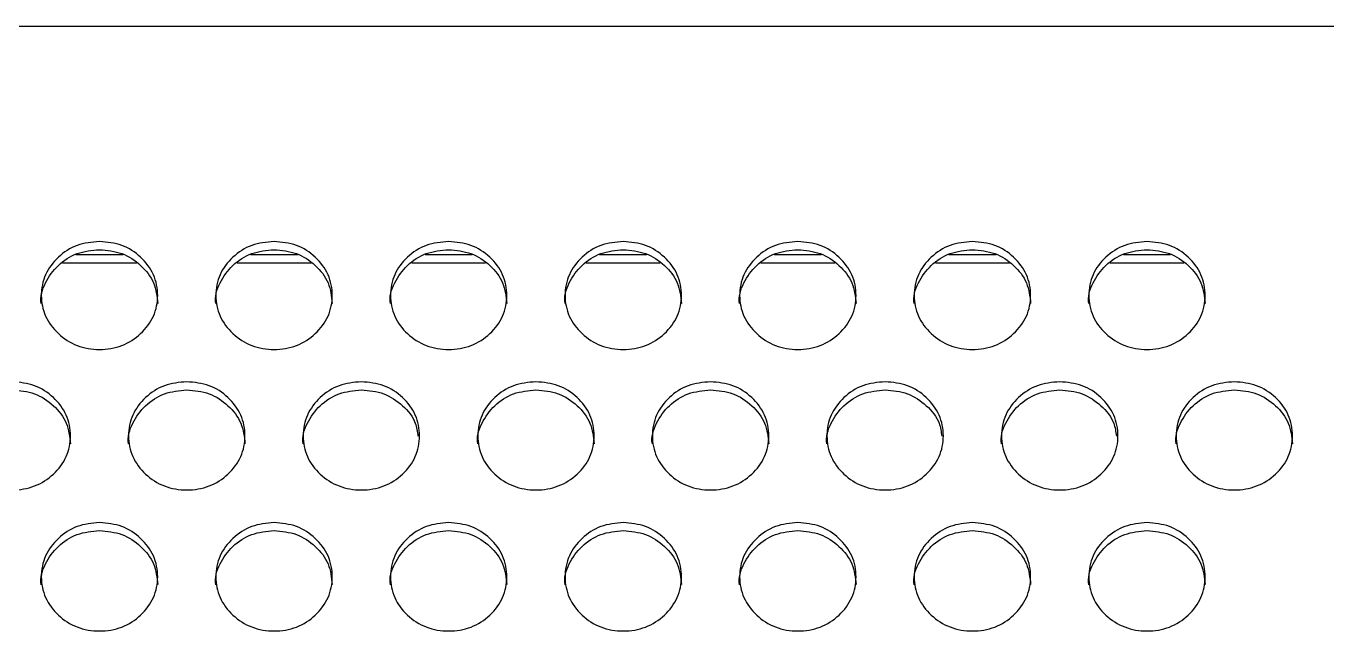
# Model space of a CAD drawing. Header units: millimetres. Extents: x 0.6 to 29.2, y 0.5 to 20.5.
# Drawn here: x 13.061 to 13.657, y 12.39 to 12.667 of the extents above; entities that cross this region are included whole.
import ezdxf

# ---------------------------------------------------------------- set-up
doc = ezdxf.new("R2010")
doc.units = ezdxf.units.MM

msp = doc.modelspace()

# ---------------------------------------------------------------- linework, layer by layer
for p, q in [((10.90135, 12.6673), (13.90135, 12.6673)), ((13.08387, 12.56267), (13.10551, 12.56267)), ((13.16387, 12.56267), (13.18551, 12.56267)), ((13.24387, 12.56267), (13.26551, 12.56267)), ((13.32387, 12.56267), (13.34551, 12.56267)), ((13.40387, 12.56267), (13.42551, 12.56267)), ((13.48387, 12.56267), (13.50551, 12.56267)), ((13.56387, 12.56267), (13.58551, 12.56267)), ((13.07776, 12.55883), (13.11161, 12.55883)), ((13.15776, 12.55883), (13.19161, 12.55883)), ((13.23776, 12.55883), (13.27161, 12.55883)), ((13.31776, 12.55883), (13.35161, 12.55883)), ((13.39776, 12.55883), (13.43161, 12.55883)), ((13.47776, 12.55883), (13.51161, 12.55883)), ((13.55776, 12.55883), (13.59161, 12.55883))]:
    msp.add_line(p, q)
for points, knots in [([(13.09468, 12.56861), (13.09819, 12.56828), (13.10521, 12.56763), (13.11397, 12.56174), (13.12011, 12.55367), (13.12197, 12.54389), (13.12011, 12.53413), (13.11398, 12.52599), (13.10522, 12.5203), (13.09468, 12.51857), (13.08415, 12.5203), (13.07538, 12.526), (13.06926, 12.53413), (13.0674, 12.54389), (13.06926, 12.55367), (13.07539, 12.56174), (13.08415, 12.56761), (13.09117, 12.56828), (13.09468, 12.56861)], [0, 0, 0, 0, 0.062436, 0.124971, 0.187528, 0.249979, 0.312539, 0.374983, 0.437547, 0.499992, 0.562543, 0.624996, 0.687552, 0.750003, 0.812562, 0.875009, 0.937471, 1, 1, 1, 1]), ([(13.17468, 12.56861), (13.17819, 12.56828), (13.18521, 12.56763), (13.19397, 12.56174), (13.20011, 12.55367), (13.20197, 12.54389), (13.20011, 12.53413), (13.19398, 12.52599), (13.18522, 12.5203), (13.17468, 12.51857), (13.16415, 12.5203), (13.15538, 12.526), (13.14926, 12.53413), (13.1474, 12.54389), (13.14926, 12.55367), (13.15539, 12.56174), (13.16415, 12.56761), (13.17117, 12.56828), (13.17468, 12.56861)], [0, 0, 0, 0, 0.062438, 0.124974, 0.18753, 0.249981, 0.312541, 0.374985, 0.437549, 0.499993, 0.562547, 0.624998, 0.687554, 0.750005, 0.812564, 0.875011, 0.937473, 1, 1, 1, 1]), ([(13.25468, 12.56861), (13.25819, 12.56828), (13.26521, 12.56763), (13.27397, 12.56174), (13.28011, 12.55367), (13.28197, 12.54389), (13.28011, 12.53413), (13.27398, 12.52599), (13.26522, 12.5203), (13.25468, 12.51857), (13.24415, 12.5203), (13.23538, 12.52599), (13.22926, 12.53413), (13.2274, 12.54389), (13.22926, 12.55367), (13.23538, 12.56174), (13.24415, 12.56761), (13.25117, 12.56828), (13.25468, 12.56861)], [0, 0, 0, 0, 0.0624361, 0.1249732, 0.1875298, 0.2499802, 0.3125401, 0.3749853, 0.4375491, 0.4999933, 0.5625442, 0.6249973, 0.687552, 0.7500031, 0.8125621, 0.8750088, 0.9374706, 1, 1, 1, 1]), ([(13.33468, 12.56861), (13.33819, 12.56828), (13.34521, 12.56763), (13.35397, 12.56174), (13.36011, 12.55367), (13.36197, 12.54389), (13.36011, 12.53413), (13.35398, 12.52599), (13.34522, 12.5203), (13.33468, 12.51857), (13.32415, 12.5203), (13.31538, 12.526), (13.30926, 12.53413), (13.3074, 12.54389), (13.30926, 12.55367), (13.31539, 12.56174), (13.32415, 12.56761), (13.33117, 12.56828), (13.33468, 12.56861)], [0, 0, 0, 0, 0.0624385, 0.1249737, 0.1875305, 0.2499814, 0.3125418, 0.3749858, 0.4375497, 0.499994, 0.562545, 0.6249982, 0.6875543, 0.750005, 0.8125641, 0.875011, 0.9374729, 1, 1, 1, 1]), ([(13.41468, 12.56861), (13.41819, 12.56828), (13.42521, 12.56763), (13.43397, 12.56174), (13.44011, 12.55367), (13.44197, 12.54389), (13.44011, 12.53413), (13.43398, 12.52599), (13.42522, 12.5203), (13.41468, 12.51857), (13.40415, 12.5203), (13.39538, 12.526), (13.38926, 12.53413), (13.3874, 12.54389), (13.38926, 12.55367), (13.39538, 12.56174), (13.40415, 12.56761), (13.41117, 12.56828), (13.41468, 12.56861)], [0, 0, 0, 0, 0.062436, 0.124973, 0.18753, 0.249981, 0.312541, 0.374986, 0.437548, 0.499992, 0.562546, 0.624997, 0.687553, 0.750004, 0.812563, 0.875009, 0.937471, 1, 1, 1, 1]), ([(13.49468, 12.56861), (13.49819, 12.56828), (13.50521, 12.56763), (13.51397, 12.56174), (13.52011, 12.55367), (13.52197, 12.54389), (13.52011, 12.53413), (13.51398, 12.52599), (13.50522, 12.5203), (13.49468, 12.51857), (13.48415, 12.5203), (13.47538, 12.526), (13.46926, 12.53413), (13.4674, 12.54389), (13.46926, 12.55367), (13.47539, 12.56174), (13.48415, 12.56761), (13.49117, 12.56828), (13.49468, 12.56861)], [0, 0, 0, 0, 0.062436, 0.124971, 0.187528, 0.249979, 0.312539, 0.374983, 0.437547, 0.499992, 0.562543, 0.624996, 0.687552, 0.750003, 0.812562, 0.875009, 0.937471, 1, 1, 1, 1]), ([(13.57468, 12.56861), (13.57819, 12.56828), (13.58521, 12.56763), (13.59397, 12.56174), (13.60011, 12.55367), (13.60197, 12.54389), (13.60011, 12.53413), (13.59398, 12.52599), (13.58522, 12.5203), (13.57468, 12.51857), (13.56415, 12.5203), (13.55538, 12.526), (13.54926, 12.53413), (13.54739, 12.54389), (13.54926, 12.55367), (13.55538, 12.56174), (13.56415, 12.56761), (13.57117, 12.56828), (13.57468, 12.56861)], [0, 0, 0, 0, 0.062438, 0.124973, 0.18753, 0.249981, 0.312541, 0.374985, 0.437549, 0.499993, 0.562546, 0.624997, 0.687553, 0.750004, 0.812564, 0.875009, 0.937473, 1, 1, 1, 1]), ([(13.06802, 12.54012), (13.06802, 12.54013), (13.06735, 12.54329), (13.06957, 12.54996), (13.0753, 12.55796), (13.08417, 12.56384), (13.09118, 12.56451), (13.09468, 12.56484)], [0, 0, 0, 0, 0.000446, 0.250485, 0.50013, 0.749904, 1, 1, 1, 1]), ([(13.09468, 12.56484), (13.09819, 12.56452), (13.10522, 12.56386), (13.11393, 12.55798), (13.12027, 12.54992), (13.12099, 12.54341), (13.12135, 12.54016)], [0, 0, 0, 0, 0.249957, 0.50026, 0.750582, 1, 1, 1, 1]), ([(13.14802, 12.54012), (13.14802, 12.54013), (13.14735, 12.54329), (13.14957, 12.54996), (13.1553, 12.55796), (13.16417, 12.56384), (13.17118, 12.56451), (13.17468, 12.56484)], [0, 0, 0, 0, 0.0004463, 0.2504888, 0.5001357, 0.7499114, 1, 1, 1, 1]), ([(13.17468, 12.56484), (13.17819, 12.56452), (13.18522, 12.56386), (13.19393, 12.55798), (13.20027, 12.54992), (13.20099, 12.54341), (13.20135, 12.54016)], [0, 0, 0, 0, 0.249964, 0.500265, 0.750584, 1, 1, 1, 1]), ([(13.22802, 12.54012), (13.22802, 12.54013), (13.22735, 12.54329), (13.22957, 12.54996), (13.2353, 12.55796), (13.24417, 12.56384), (13.25118, 12.56451), (13.25468, 12.56484)], [0, 0, 0, 0, 0.000446, 0.250485, 0.50013, 0.749904, 1, 1, 1, 1]), ([(13.25468, 12.56484), (13.25819, 12.56452), (13.26522, 12.56386), (13.27393, 12.55798), (13.28027, 12.54992), (13.28099, 12.54341), (13.28135, 12.54016)], [0, 0, 0, 0, 0.249956, 0.500265, 0.750585, 1, 1, 1, 1]), ([(13.30802, 12.54012), (13.30802, 12.54013), (13.30742, 12.5433), (13.30953, 12.54995), (13.31531, 12.55796), (13.32417, 12.56384), (13.33118, 12.56451), (13.33468, 12.56484)], [0, 0, 0, 0, 0.0004446, 0.2504861, 0.500134, 0.7499105, 1, 1, 1, 1]), ([(13.33468, 12.56484), (13.33819, 12.56452), (13.34522, 12.56386), (13.35393, 12.55798), (13.36027, 12.54992), (13.36099, 12.54341), (13.36135, 12.54016)], [0, 0, 0, 0, 0.249964, 0.500265, 0.750584, 1, 1, 1, 1]), ([(13.38802, 12.54012), (13.38802, 12.54013), (13.38735, 12.54329), (13.38957, 12.54996), (13.3953, 12.55796), (13.40417, 12.56384), (13.41118, 12.56451), (13.41468, 12.56484)], [0, 0, 0, 0, 0.000446, 0.250488, 0.500128, 0.749903, 1, 1, 1, 1]), ([(13.41468, 12.56484), (13.41819, 12.56452), (13.42522, 12.56386), (13.43393, 12.55798), (13.44027, 12.54992), (13.44099, 12.54341), (13.44135, 12.54016)], [0, 0, 0, 0, 0.249956, 0.500265, 0.750585, 1, 1, 1, 1]), ([(13.46802, 12.54012), (13.46802, 12.54013), (13.46735, 12.54329), (13.46957, 12.54996), (13.4753, 12.55796), (13.48417, 12.56384), (13.49118, 12.56451), (13.49468, 12.56484)], [0, 0, 0, 0, 0.000446, 0.250485, 0.50013, 0.749904, 1, 1, 1, 1]), ([(13.49468, 12.56484), (13.49819, 12.56452), (13.50522, 12.56386), (13.51393, 12.55798), (13.52027, 12.54992), (13.52099, 12.54341), (13.52135, 12.54016)], [0, 0, 0, 0, 0.249957, 0.50026, 0.750582, 1, 1, 1, 1]), ([(13.54802, 12.54012), (13.54802, 12.54013), (13.54735, 12.54329), (13.54957, 12.54996), (13.5553, 12.55796), (13.56417, 12.56384), (13.57118, 12.56451), (13.57468, 12.56484)], [0, 0, 0, 0, 0.000446, 0.250488, 0.500129, 0.749912, 1, 1, 1, 1]), ([(13.57468, 12.56484), (13.57819, 12.56452), (13.58522, 12.56386), (13.59393, 12.55798), (13.60027, 12.54992), (13.60099, 12.54341), (13.60135, 12.54016)], [0, 0, 0, 0, 0.249964, 0.500265, 0.750584, 1, 1, 1, 1]), ([(13.05468, 12.50434), (13.05819, 12.50401), (13.06521, 12.50335), (13.07397, 12.49745), (13.08011, 12.48937), (13.08197, 12.47957), (13.08011, 12.46979), (13.07398, 12.46163), (13.06522, 12.45593), (13.05468, 12.4542), (13.04415, 12.45593), (13.03538, 12.46164), (13.02926, 12.46978), (13.0274, 12.47957), (13.02926, 12.48937), (13.03539, 12.49745), (13.04415, 12.50333), (13.05117, 12.50401), (13.05468, 12.50434)], [0, 0, 0, 0, 0.062438, 0.124973, 0.18753, 0.249982, 0.312541, 0.374985, 0.43755, 0.499994, 0.562544, 0.624997, 0.687553, 0.750006, 0.812565, 0.875011, 0.937473, 1, 1, 1, 1]), ([(13.13468, 12.50434), (13.13819, 12.50401), (13.14521, 12.50335), (13.15397, 12.49746), (13.16011, 12.48937), (13.16197, 12.47957), (13.16011, 12.46979), (13.15398, 12.46163), (13.14522, 12.45593), (13.13468, 12.4542), (13.12415, 12.45593), (13.11538, 12.46164), (13.10926, 12.46978), (13.1074, 12.47957), (13.10926, 12.48937), (13.11538, 12.49745), (13.12415, 12.50333), (13.13117, 12.50401), (13.13468, 12.50434)], [0, 0, 0, 0, 0.062436, 0.1249728, 0.1875298, 0.2499805, 0.3125393, 0.3749844, 0.437549, 0.4999906, 0.5625437, 0.6249965, 0.6875508, 0.7500039, 0.8125627, 0.8750092, 0.9374708, 1, 1, 1, 1]), ([(13.21468, 12.50434), (13.21819, 12.50401), (13.22521, 12.50335), (13.23397, 12.49745), (13.24011, 12.48937), (13.24197, 12.47957), (13.24011, 12.46979), (13.23398, 12.46163), (13.22522, 12.45593), (13.21468, 12.4542), (13.20415, 12.45593), (13.19538, 12.46164), (13.18926, 12.46978), (13.1874, 12.47957), (13.18926, 12.48937), (13.19539, 12.49745), (13.20415, 12.50333), (13.21117, 12.50401), (13.21468, 12.50434)], [0, 0, 0, 0, 0.062436, 0.124971, 0.187528, 0.249979, 0.312539, 0.374983, 0.437547, 0.499991, 0.562542, 0.624995, 0.687551, 0.750004, 0.812562, 0.875009, 0.937471, 1, 1, 1, 1]), ([(13.29468, 12.50434), (13.29819, 12.50401), (13.30521, 12.50335), (13.31397, 12.49746), (13.32011, 12.48937), (13.32197, 12.47957), (13.32011, 12.46979), (13.31398, 12.46163), (13.30522, 12.45593), (13.29468, 12.4542), (13.28415, 12.45593), (13.27538, 12.46164), (13.26926, 12.46978), (13.2674, 12.47957), (13.26926, 12.48937), (13.27538, 12.49745), (13.28415, 12.50333), (13.29117, 12.50401), (13.29468, 12.50434)], [0, 0, 0, 0, 0.062436, 0.124973, 0.18753, 0.249981, 0.31254, 0.374986, 0.437548, 0.499992, 0.562545, 0.624996, 0.687552, 0.750005, 0.812564, 0.87501, 0.937473, 1, 1, 1, 1]), ([(13.37468, 12.50434), (13.37819, 12.50401), (13.38521, 12.50335), (13.39397, 12.49745), (13.40011, 12.48937), (13.40197, 12.47957), (13.40011, 12.46979), (13.39398, 12.46163), (13.38522, 12.45593), (13.37468, 12.4542), (13.36415, 12.45593), (13.35538, 12.46164), (13.34926, 12.46978), (13.3474, 12.47957), (13.34926, 12.48937), (13.35539, 12.49745), (13.36415, 12.50333), (13.37117, 12.50401), (13.37468, 12.50434)], [0, 0, 0, 0, 0.062436, 0.124971, 0.187529, 0.24998, 0.312539, 0.374983, 0.437548, 0.499992, 0.562543, 0.624995, 0.687551, 0.750004, 0.812563, 0.875009, 0.937471, 1, 1, 1, 1]), ([(13.45468, 12.50434), (13.45819, 12.50401), (13.46521, 12.50335), (13.47397, 12.49745), (13.48011, 12.48937), (13.48197, 12.47957), (13.48011, 12.46979), (13.47398, 12.46163), (13.46522, 12.45593), (13.45468, 12.4542), (13.44415, 12.45593), (13.43538, 12.46164), (13.42926, 12.46978), (13.42739, 12.47957), (13.42926, 12.48937), (13.43539, 12.49745), (13.44415, 12.50333), (13.45117, 12.50401), (13.45468, 12.50434)], [0, 0, 0, 0, 0.062438, 0.124973, 0.18753, 0.249981, 0.312541, 0.374985, 0.437549, 0.499993, 0.562544, 0.624997, 0.687552, 0.750006, 0.812565, 0.875012, 0.937473, 1, 1, 1, 1]), ([(13.53468, 12.50434), (13.53819, 12.50401), (13.54521, 12.50335), (13.55397, 12.49746), (13.56011, 12.48937), (13.56197, 12.47957), (13.56011, 12.46979), (13.55398, 12.46163), (13.54522, 12.45593), (13.53468, 12.4542), (13.52415, 12.45593), (13.51538, 12.46164), (13.50926, 12.46978), (13.5074, 12.47957), (13.50926, 12.48937), (13.51538, 12.49745), (13.52415, 12.50333), (13.53117, 12.50401), (13.53468, 12.50434)], [0, 0, 0, 0, 0.062436, 0.1249728, 0.1875298, 0.2499805, 0.3125393, 0.3749844, 0.437549, 0.4999906, 0.5625437, 0.6249965, 0.6875508, 0.7500039, 0.8125627, 0.8750092, 0.9374708, 1, 1, 1, 1]), ([(13.61468, 12.50434), (13.61819, 12.50401), (13.62521, 12.50335), (13.63397, 12.49745), (13.64011, 12.48937), (13.64197, 12.47957), (13.64011, 12.46979), (13.63398, 12.46163), (13.62522, 12.45593), (13.61468, 12.4542), (13.60415, 12.45593), (13.59538, 12.46164), (13.58926, 12.46978), (13.5874, 12.47957), (13.58926, 12.48937), (13.59539, 12.49745), (13.60415, 12.50333), (13.61117, 12.50401), (13.61468, 12.50434)], [0, 0, 0, 0, 0.062438, 0.124973, 0.18753, 0.249982, 0.312541, 0.374985, 0.43755, 0.499994, 0.562544, 0.624997, 0.687553, 0.750006, 0.812565, 0.875011, 0.937473, 1, 1, 1, 1]), ([(13.05468, 12.50062), (13.05819, 12.50029), (13.06522, 12.49963), (13.07393, 12.49374), (13.08027, 12.48566), (13.08099, 12.47914), (13.08135, 12.47589)], [0, 0, 0, 0, 0.2499645, 0.5002642, 0.7505828, 1, 1, 1, 1]), ([(13.10802, 12.47585), (13.10802, 12.47585), (13.10735, 12.47903), (13.10957, 12.4857), (13.1153, 12.49373), (13.12417, 12.49962), (13.13118, 12.50029), (13.13468, 12.50062)], [0, 0, 0, 0, 0.0004446, 0.250485, 0.5001297, 0.749904, 1, 1, 1, 1]), ([(13.13468, 12.50062), (13.13819, 12.50029), (13.14522, 12.49963), (13.15393, 12.49374), (13.16027, 12.48566), (13.16099, 12.47914), (13.16135, 12.47589)], [0, 0, 0, 0, 0.249956, 0.500264, 0.750584, 1, 1, 1, 1]), ([(13.18802, 12.47585), (13.18802, 12.47585), (13.18742, 12.47904), (13.18953, 12.4857), (13.19531, 12.49373), (13.20417, 12.49962), (13.21118, 12.50029), (13.21468, 12.50062)], [0, 0, 0, 0, 0.0004428, 0.2504837, 0.5001288, 0.7499036, 1, 1, 1, 1]), ([(13.21468, 12.50062), (13.2182, 12.50029), (13.22524, 12.49964), (13.23387, 12.49372), (13.23967, 12.48673), (13.24035, 12.48146), (13.24062, 12.47943)], [0, 0, 0, 0, 0.275656, 0.551692, 0.827748, 1, 1, 1, 1]), ([(13.26802, 12.47585), (13.26802, 12.47585), (13.26735, 12.47903), (13.26957, 12.4857), (13.2753, 12.49373), (13.28417, 12.49962), (13.29118, 12.50029), (13.29468, 12.50062)], [0, 0, 0, 0, 0.000445, 0.250488, 0.500129, 0.749912, 1, 1, 1, 1]), ([(13.29468, 12.50062), (13.29819, 12.50029), (13.30522, 12.49963), (13.31393, 12.49374), (13.32027, 12.48566), (13.32099, 12.47914), (13.32135, 12.47589)], [0, 0, 0, 0, 0.249956, 0.500264, 0.750584, 1, 1, 1, 1]), ([(13.34802, 12.47585), (13.34802, 12.47585), (13.34735, 12.47903), (13.34957, 12.4857), (13.3553, 12.49373), (13.36417, 12.49962), (13.37118, 12.50029), (13.37468, 12.50062)], [0, 0, 0, 0, 0.0004446, 0.250485, 0.5001297, 0.749904, 1, 1, 1, 1]), ([(13.37468, 12.50062), (13.37819, 12.50029), (13.38522, 12.49963), (13.39393, 12.49374), (13.40027, 12.48567), (13.40099, 12.47914), (13.40135, 12.47589)], [0, 0, 0, 0, 0.249957, 0.500258, 0.750583, 1, 1, 1, 1]), ([(13.42802, 12.47585), (13.42802, 12.47585), (13.42735, 12.47903), (13.42957, 12.4857), (13.4353, 12.49373), (13.44417, 12.49962), (13.45118, 12.50029), (13.45468, 12.50062)], [0, 0, 0, 0, 0.000445, 0.250489, 0.500135, 0.749911, 1, 1, 1, 1]), ([(13.45468, 12.50062), (13.4582, 12.50029), (13.46524, 12.49964), (13.47387, 12.49372), (13.47967, 12.48673), (13.48035, 12.48146), (13.48062, 12.47943)], [0, 0, 0, 0, 0.275664, 0.551697, 0.827752, 1, 1, 1, 1]), ([(13.50802, 12.47585), (13.50802, 12.47585), (13.50735, 12.47903), (13.50957, 12.4857), (13.5153, 12.49373), (13.52417, 12.49962), (13.53118, 12.50029), (13.53468, 12.50062)], [0, 0, 0, 0, 0.0004446, 0.250485, 0.5001297, 0.749904, 1, 1, 1, 1]), ([(13.53468, 12.50062), (13.5382, 12.50029), (13.54524, 12.49964), (13.55387, 12.49372), (13.55967, 12.48673), (13.56035, 12.48146), (13.56062, 12.47943)], [0, 0, 0, 0, 0.275654, 0.551697, 0.827751, 1, 1, 1, 1]), ([(13.58802, 12.47585), (13.58802, 12.47585), (13.58742, 12.47904), (13.58953, 12.4857), (13.59531, 12.49373), (13.60417, 12.49962), (13.61118, 12.50029), (13.61468, 12.50062)], [0, 0, 0, 0, 0.000443, 0.250486, 0.500133, 0.749911, 1, 1, 1, 1]), ([(13.61468, 12.50062), (13.61819, 12.50029), (13.62522, 12.49963), (13.63393, 12.49374), (13.64027, 12.48566), (13.64099, 12.47914), (13.64135, 12.47589)], [0, 0, 0, 0, 0.2499645, 0.5002642, 0.7505828, 1, 1, 1, 1]), ([(13.06802, 12.41135), (13.06802, 12.41135), (13.06735, 12.41453), (13.06957, 12.42122), (13.0753, 12.42926), (13.08417, 12.43516), (13.09118, 12.43584), (13.09468, 12.43617)], [0, 0, 0, 0, 0.000449, 0.250489, 0.500133, 0.749904, 1, 1, 1, 1]), ([(13.09468, 12.43984), (13.09819, 12.43951), (13.10521, 12.43885), (13.11397, 12.43294), (13.12011, 12.42484), (13.12197, 12.41502), (13.12011, 12.40522), (13.11398, 12.39705), (13.10522, 12.39133), (13.09468, 12.3896), (13.08415, 12.39133), (13.07538, 12.39705), (13.06926, 12.40521), (13.0674, 12.41502), (13.06926, 12.42484), (13.07539, 12.43294), (13.08415, 12.43883), (13.09117, 12.43951), (13.09468, 12.43984)], [0, 0, 0, 0, 0.0624361, 0.1249711, 0.1875279, 0.2499792, 0.3125393, 0.3749827, 0.4375469, 0.4999912, 0.5625421, 0.6249955, 0.6875514, 0.7500033, 0.8125623, 0.875009, 0.9374707, 1, 1, 1, 1]), ([(13.09468, 12.43617), (13.09819, 12.43584), (13.10522, 12.43518), (13.11393, 12.42928), (13.12027, 12.42118), (13.12099, 12.41465), (13.12135, 12.41139)], [0, 0, 0, 0, 0.2499567, 0.5002586, 0.7505792, 1, 1, 1, 1]), ([(13.14802, 12.41135), (13.14802, 12.41135), (13.14735, 12.41453), (13.14957, 12.42122), (13.1553, 12.42926), (13.16417, 12.43516), (13.17118, 12.43584), (13.17468, 12.43617)], [0, 0, 0, 0, 0.0004489, 0.2504922, 0.5001383, 0.7499116, 1, 1, 1, 1]), ([(13.17468, 12.43984), (13.17819, 12.43951), (13.18521, 12.43885), (13.19397, 12.43294), (13.20011, 12.42484), (13.20197, 12.41502), (13.20011, 12.40522), (13.19398, 12.39705), (13.18522, 12.39133), (13.17468, 12.3896), (13.16415, 12.39133), (13.15538, 12.39705), (13.14926, 12.40521), (13.1474, 12.41502), (13.14926, 12.42484), (13.15539, 12.43294), (13.16415, 12.43883), (13.17117, 12.43951), (13.17468, 12.43984)], [0, 0, 0, 0, 0.062438, 0.124973, 0.18753, 0.249981, 0.312541, 0.374985, 0.437549, 0.499993, 0.562546, 0.624997, 0.687553, 0.750006, 0.812565, 0.875011, 0.937473, 1, 1, 1, 1]), ([(13.17468, 12.43617), (13.17819, 12.43584), (13.18522, 12.43518), (13.19393, 12.42928), (13.20027, 12.42118), (13.20099, 12.41465), (13.20135, 12.41139)], [0, 0, 0, 0, 0.249964, 0.500263, 0.750582, 1, 1, 1, 1]), ([(13.22802, 12.41135), (13.22802, 12.41135), (13.22735, 12.41453), (13.22957, 12.42122), (13.2353, 12.42926), (13.24417, 12.43516), (13.25118, 12.43584), (13.25468, 12.43617)], [0, 0, 0, 0, 0.000449, 0.250489, 0.500133, 0.749904, 1, 1, 1, 1]), ([(13.25468, 12.43984), (13.25819, 12.43951), (13.26521, 12.43885), (13.27397, 12.43294), (13.28011, 12.42484), (13.28197, 12.41502), (13.28011, 12.40522), (13.27398, 12.39705), (13.26522, 12.39133), (13.25468, 12.3896), (13.24415, 12.39133), (13.23538, 12.39705), (13.22926, 12.40521), (13.2274, 12.41502), (13.22926, 12.42484), (13.23538, 12.43294), (13.24415, 12.43883), (13.25117, 12.43951), (13.25468, 12.43984)], [0, 0, 0, 0, 0.062436, 0.124973, 0.18753, 0.24998, 0.31254, 0.374985, 0.437549, 0.499993, 0.562544, 0.624997, 0.687551, 0.750004, 0.812563, 0.875009, 0.937471, 1, 1, 1, 1]), ([(13.25468, 12.43617), (13.25819, 12.43584), (13.26522, 12.43518), (13.27393, 12.42928), (13.28027, 12.42118), (13.28099, 12.41465), (13.28135, 12.41139)], [0, 0, 0, 0, 0.249955, 0.500263, 0.750583, 1, 1, 1, 1]), ([(13.30802, 12.41135), (13.30802, 12.41135), (13.30742, 12.41454), (13.30953, 12.42122), (13.31531, 12.42926), (13.32417, 12.43516), (13.33118, 12.43584), (13.33468, 12.43617)], [0, 0, 0, 0, 0.000447, 0.25049, 0.500137, 0.749911, 1, 1, 1, 1]), ([(13.33468, 12.43984), (13.33819, 12.43951), (13.34521, 12.43885), (13.35397, 12.43294), (13.36011, 12.42484), (13.36197, 12.41502), (13.36011, 12.40522), (13.35398, 12.39705), (13.34522, 12.39133), (13.33468, 12.3896), (13.32415, 12.39133), (13.31538, 12.39705), (13.30926, 12.40521), (13.3074, 12.41502), (13.30926, 12.42484), (13.31539, 12.43294), (13.32415, 12.43883), (13.33117, 12.43951), (13.33468, 12.43984)], [0, 0, 0, 0, 0.062438, 0.124973, 0.18753, 0.249982, 0.312542, 0.374985, 0.437549, 0.499994, 0.562544, 0.624998, 0.687554, 0.750006, 0.812565, 0.875011, 0.937473, 1, 1, 1, 1]), ([(13.33468, 12.43617), (13.33819, 12.43584), (13.34522, 12.43518), (13.35393, 12.42928), (13.36027, 12.42118), (13.36099, 12.41465), (13.36135, 12.41139)], [0, 0, 0, 0, 0.249964, 0.500263, 0.750582, 1, 1, 1, 1]), ([(13.38802, 12.41135), (13.38802, 12.41135), (13.38735, 12.41453), (13.38957, 12.42122), (13.3953, 12.42926), (13.40417, 12.43516), (13.41118, 12.43584), (13.41468, 12.43617)], [0, 0, 0, 0, 0.000449, 0.250491, 0.500131, 0.749903, 1, 1, 1, 1]), ([(13.41468, 12.43984), (13.41819, 12.43951), (13.42521, 12.43885), (13.43397, 12.43294), (13.44011, 12.42484), (13.44197, 12.41502), (13.44011, 12.40522), (13.43398, 12.39705), (13.42522, 12.39133), (13.41468, 12.3896), (13.40415, 12.39133), (13.39538, 12.39705), (13.38926, 12.40521), (13.3874, 12.41502), (13.38926, 12.42484), (13.39538, 12.43294), (13.40415, 12.43883), (13.41117, 12.43951), (13.41468, 12.43984)], [0, 0, 0, 0, 0.062436, 0.124973, 0.18753, 0.249981, 0.312541, 0.374986, 0.437548, 0.499992, 0.562545, 0.624996, 0.687552, 0.750005, 0.812564, 0.875009, 0.937471, 1, 1, 1, 1]), ([(13.41468, 12.43617), (13.41819, 12.43584), (13.42522, 12.43518), (13.43393, 12.42928), (13.44027, 12.42118), (13.44099, 12.41465), (13.44135, 12.41139)], [0, 0, 0, 0, 0.249955, 0.500263, 0.750583, 1, 1, 1, 1]), ([(13.46802, 12.41135), (13.46802, 12.41135), (13.46735, 12.41453), (13.46957, 12.42122), (13.4753, 12.42926), (13.48417, 12.43516), (13.49118, 12.43584), (13.49468, 12.43617)], [0, 0, 0, 0, 0.000449, 0.250489, 0.500133, 0.749904, 1, 1, 1, 1]), ([(13.49468, 12.43984), (13.49819, 12.43951), (13.50521, 12.43885), (13.51397, 12.43294), (13.52011, 12.42484), (13.52197, 12.41502), (13.52011, 12.40522), (13.51398, 12.39705), (13.50522, 12.39133), (13.49468, 12.3896), (13.48415, 12.39133), (13.47538, 12.39705), (13.46926, 12.40521), (13.4674, 12.41502), (13.46926, 12.42484), (13.47539, 12.43294), (13.48415, 12.43883), (13.49117, 12.43951), (13.49468, 12.43984)], [0, 0, 0, 0, 0.0624361, 0.1249711, 0.1875279, 0.2499792, 0.3125393, 0.3749827, 0.4375469, 0.4999912, 0.5625421, 0.6249955, 0.6875514, 0.7500033, 0.8125623, 0.875009, 0.9374707, 1, 1, 1, 1]), ([(13.49468, 12.43617), (13.49819, 12.43584), (13.50522, 12.43518), (13.51393, 12.42928), (13.52027, 12.42118), (13.52099, 12.41465), (13.52135, 12.41139)], [0, 0, 0, 0, 0.2499567, 0.5002586, 0.7505792, 1, 1, 1, 1]), ([(13.54802, 12.41135), (13.54802, 12.41135), (13.54735, 12.41453), (13.54957, 12.42122), (13.5553, 12.42926), (13.56417, 12.43516), (13.57118, 12.43584), (13.57468, 12.43617)], [0, 0, 0, 0, 0.000449, 0.250492, 0.500132, 0.749912, 1, 1, 1, 1]), ([(13.57468, 12.43984), (13.57819, 12.43951), (13.58521, 12.43885), (13.59397, 12.43294), (13.60011, 12.42484), (13.60197, 12.41502), (13.60011, 12.40522), (13.59398, 12.39705), (13.58522, 12.39133), (13.57468, 12.3896), (13.56415, 12.39133), (13.55538, 12.39705), (13.54926, 12.40521), (13.54739, 12.41502), (13.54926, 12.42484), (13.55538, 12.43294), (13.56415, 12.43883), (13.57117, 12.43951), (13.57468, 12.43984)], [0, 0, 0, 0, 0.0624383, 0.1249733, 0.1875299, 0.249981, 0.312541, 0.3749844, 0.4375485, 0.4999926, 0.5625458, 0.624997, 0.6875528, 0.7500051, 0.8125643, 0.8750096, 0.9374731, 1, 1, 1, 1]), ([(13.57468, 12.43617), (13.57819, 12.43584), (13.58522, 12.43518), (13.59393, 12.42928), (13.60027, 12.42118), (13.60099, 12.41465), (13.60135, 12.41139)], [0, 0, 0, 0, 0.249964, 0.500263, 0.750582, 1, 1, 1, 1])]:
    msp.add_open_spline(points, degree=3, knots=knots)

doc.saveas('drawing.dxf')
